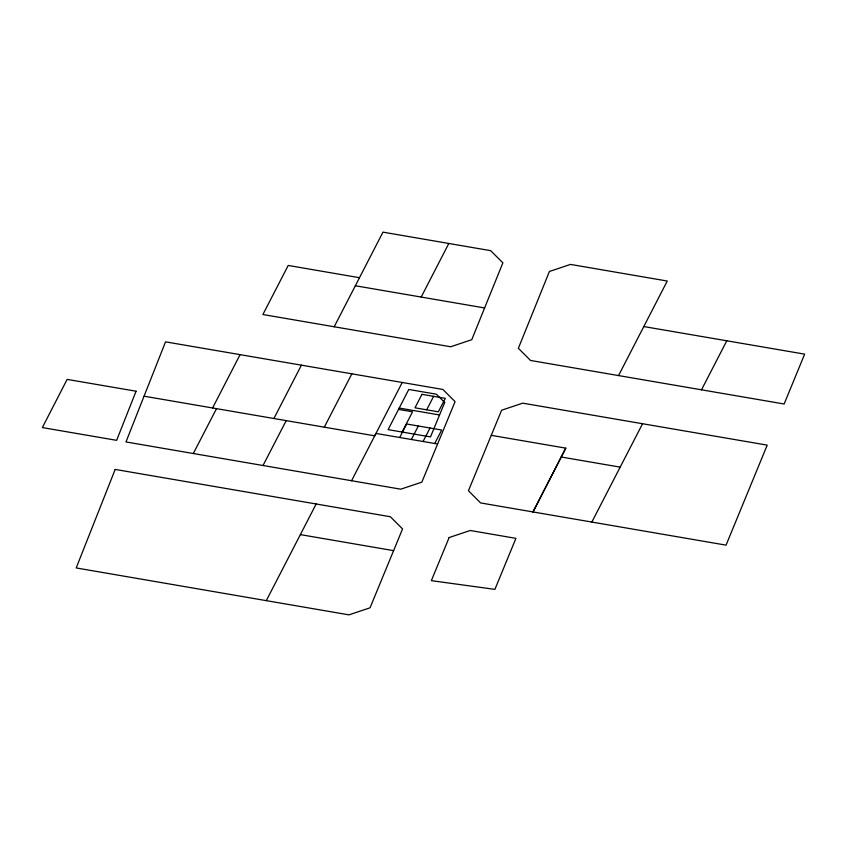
<?xml version="1.0" encoding="UTF-8"?>
<svg xmlns="http://www.w3.org/2000/svg" width="847" height="847" viewBox="0 0 847 847"><rect width="100%" height="100%" fill="white"/><g stroke="black" fill="none" stroke-linecap="round" stroke-linejoin="round"><path stroke-width="1.27" d="M359.488 277.71L288.213 265.45L262.888 314.523L450.699 346.762L471.758 339.7L502.885 262.824L490.646 250.659L382.971 232.142L334.205 326.762M437.603 443.987L455.072 401.626L442.875 389.451L165.536 341.849L125.97 441.943L400.747 489.185L421.848 482.144L437.603 443.987L375.973 433.442L351.569 480.725M491.26 435.337L468.444 490.741L480.609 502.938L726.059 545.14L767.213 445.13L522.737 403.161L501.636 410.202L491.26 435.337L565.785 448.148L533.007 511.927L565.785 448.148M212.586 407.968L240.093 354.639M273.909 418.503L301.416 365.163M421.192 297.053L448.815 243.47M266.297 600.639L316.175 503.986M402.23 382.463L374.734 435.834L144.054 396.195M402.124 432.034L412.542 411.801L398.524 409.397M399.71 437.486L406.655 423.998L441.7 430.022L434.755 443.5M411.388 439.498L418.333 426.009M426.676 409.821L433.622 396.332M423.066 441.499L430.022 428.01M618.554 375.57L667.256 281.035L570.507 264.412L549.417 271.464L518.353 348.297L530.561 360.473L784.142 403.998L804.65 354.141L643.826 326.561M591.841 522.059L642.577 423.712M701.517 389.8L726.79 340.78M193.317 453.516L216.514 408.646M263.015 465.501L286.212 420.62M324.295 427.174L351.844 373.823M355.348 285.757L484.611 307.948M399.223 408.042L439.551 414.966M561.201 457.009L620.173 467.131M300.367 534.616L393.611 550.656M136.071 391.219L116.632 440.334L42.35 427.576L67.135 379.392L136.071 391.219M115.181 469.429L76.198 567.945L348.943 614.858L370.044 607.807L402.547 528.941L390.372 516.744L115.181 469.429M444.686 402.505L430.498 436.904L388.106 429.63L408.794 389.461L436.374 394.204L444.686 402.505M449.143 537.538L431.356 580.65L494.902 589.374L515.918 538.364L470.244 530.497L449.143 537.538M421.944 394.331L414.998 407.82L438.354 411.822L445.31 398.344L421.944 394.331"/></g></svg>
